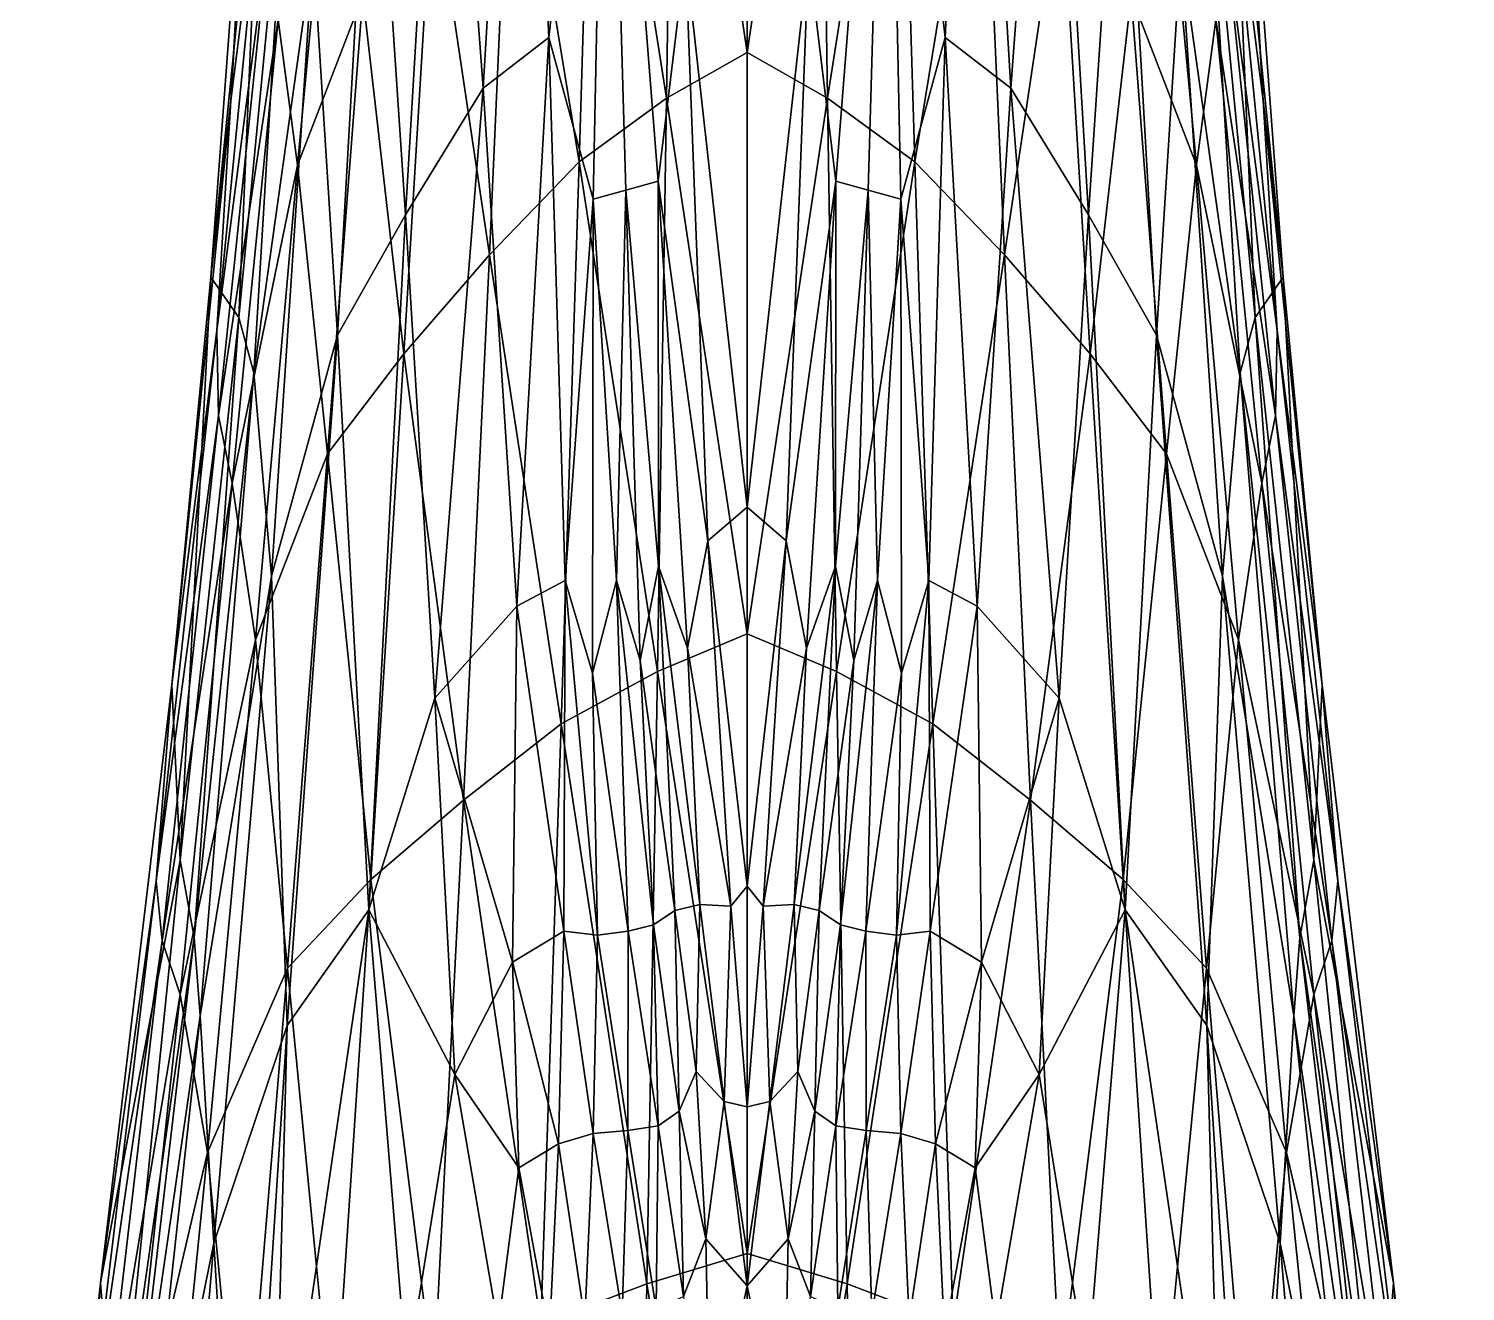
# Model space of a CAD drawing. Extents: x -4.1 to 4.1, y -5.2 to 11.9.
# Drawn here: x -0.969 to 0.969, y 6.168 to 7.873 of the extents above; entities that cross this region are included whole.
import ezdxf

# ---------------------------------------------------------------- set-up
doc = ezdxf.new("R2010")
doc.units = 0
doc.layers.add('HUMPBACK$LWO', color=1, linetype='CONTINUOUS')

msp = doc.modelspace()

# ---------------------------------------------------------------- linework, layer by layer
at = {"layer": 'HUMPBACK$LWO'}
for points in [[(-0.3559, 7.7924, 0.623), (-0.3043, 8.6627, 0.4892), (-0.4087, 8.5026, 0.4701)], [(-0.3559, 7.7924, 0.623), (-0.2673, 7.8605, 0.642), (-0.3043, 8.6627, 0.4892)], [(-0.2673, 7.8605, 0.642), (-0.1893, 8.5476, 0.5412), (-0.3043, 8.6627, 0.4892)], [(0.1893, 8.5476, 0.5412), (0.2673, 7.8605, 0.642), (0.3043, 8.6627, 0.4892)], [(0.2673, 7.8605, 0.642), (0.3559, 7.7924, 0.623), (0.3043, 8.6627, 0.4892)], [(0.3043, 8.6627, 0.4892), (0.3559, 7.7924, 0.623), (0.4087, 8.5026, 0.4701)], [(-0.6966, 7.7755, 0.0439), (-0.6448, 8.6201, 0.0241), (-0.6445, 8.1881, -0.0354)], [(-0.6664, 8.3043, 0.1091), (-0.6448, 8.6201, 0.0241), (-0.6966, 7.7755, 0.0439)], [(0.6448, 8.6201, 0.0241), (0.6966, 7.7755, 0.0439), (0.6445, 8.1881, -0.0354)], [(0.6448, 8.6201, 0.0241), (0.6664, 8.3043, 0.1091), (0.6966, 7.7755, 0.0439)], [(-0.0978, 8.4957, -0.2596), (0, 8.5661, -0.2634), (0, 7.8403, -0.3248)], [(0, 8.5661, -0.2634), (0.0978, 8.4957, -0.2596), (0, 7.8403, -0.3248)], [(-0.2673, 7.8605, 0.642), (-0.2076, 7.6426, 0.6952), (-0.1893, 8.5476, 0.5412)], [(-0.2076, 7.6426, 0.6952), (-0.1637, 7.6547, 0.6974), (-0.1893, 8.5476, 0.5412)], [(-0.1198, 7.6667, 0.6992), (-0.0828, 7.9713, 0.6569), (-0.1893, 8.5476, 0.5412)], [(-0.1637, 7.6547, 0.6974), (-0.1198, 7.6667, 0.6992), (-0.1893, 8.5476, 0.5412)], [(0.0828, 7.9713, 0.6569), (0.1198, 7.6667, 0.6992), (0.1893, 8.5476, 0.5412)], [(0.1198, 7.6667, 0.6992), (0.1637, 7.6547, 0.6974), (0.1893, 8.5476, 0.5412)], [(0.1637, 7.6547, 0.6974), (0.2076, 7.6426, 0.6952), (0.1893, 8.5476, 0.5412)], [(0.2076, 7.6426, 0.6952), (0.2673, 7.8605, 0.642), (0.1893, 8.5476, 0.5412)], [(-0.4611, 7.6213, 0.6043), (-0.4087, 8.5026, 0.4701), (-0.5053, 8.2898, 0.4461)], [(-0.3559, 7.7924, 0.623), (-0.4087, 8.5026, 0.4701), (-0.4611, 7.6213, 0.6043)], [(-0.2053, 8.3956, -0.2537), (-0.0978, 8.4957, -0.2596), (-0.1088, 7.7787, -0.32)], [(-0.1088, 7.7787, -0.32), (-0.0978, 8.4957, -0.2596), (0, 7.8403, -0.3248)], [(0.0978, 8.4957, -0.2596), (0.1088, 7.7787, -0.32), (0, 7.8403, -0.3248)], [(0.0978, 8.4957, -0.2596), (0.2053, 8.3956, -0.2537), (0.1088, 7.7787, -0.32)], [(0.4087, 8.5026, 0.4701), (0.3559, 7.7924, 0.623), (0.4611, 7.6213, 0.6043)], [(0.4087, 8.5026, 0.4701), (0.4611, 7.6213, 0.6043), (0.5053, 8.2898, 0.4461)], [(-0.2265, 7.693, -0.3124), (-0.3176, 8.2475, -0.2442), (-0.2053, 8.3956, -0.2537)], [(-0.1088, 7.7787, -0.32), (-0.2265, 7.693, -0.3124), (-0.2053, 8.3956, -0.2537)], [(0.2265, 7.693, -0.3124), (0.1088, 7.7787, -0.32), (0.2053, 8.3956, -0.2537)], [(0.3176, 8.2475, -0.2442), (0.2265, 7.693, -0.3124), (0.2053, 8.3956, -0.2537)], [(-0.6538, 8.2254, 0.1993), (-0.6664, 8.3043, 0.1091), (-0.7238, 7.537, 0.1484)], [(-0.7238, 7.537, 0.1484), (-0.6664, 8.3043, 0.1091), (-0.6966, 7.7755, 0.0439)], [(0.6664, 8.3043, 0.1091), (0.6538, 8.2254, 0.1993), (0.7238, 7.537, 0.1484)], [(0.6664, 8.3043, 0.1091), (0.7238, 7.537, 0.1484), (0.6966, 7.7755, 0.0439)], [(-0.5529, 7.4587, 0.569), (-0.5053, 8.2898, 0.4461), (-0.5857, 7.979, 0.4181)], [(-0.5529, 7.4587, 0.569), (-0.4611, 7.6213, 0.6043), (-0.5053, 8.2898, 0.4461)], [(0.4611, 7.6213, 0.6043), (0.5529, 7.4587, 0.569), (0.5053, 8.2898, 0.4461)], [(0.5053, 8.2898, 0.4461), (0.5529, 7.4587, 0.569), (0.5857, 7.979, 0.4181)], [(-0.3476, 7.5674, -0.2999), (-0.4239, 8.0807, -0.2304), (-0.3176, 8.2475, -0.2442)], [(-0.2265, 7.693, -0.3124), (-0.3476, 7.5674, -0.2999), (-0.3176, 8.2475, -0.2442)], [(0.3476, 7.5674, -0.2999), (0.2265, 7.693, -0.3124), (0.3176, 8.2475, -0.2442)], [(0.4239, 8.0807, -0.2304), (0.3476, 7.5674, -0.2999), (0.3176, 8.2475, -0.2442)], [(-0.7238, 7.537, 0.1484), (-0.6859, 7.4825, 0.2637), (-0.6538, 8.2254, 0.1993)], [(-0.6192, 8.1741, 0.2985), (-0.6538, 8.2254, 0.1993), (-0.6859, 7.4825, 0.2637)], [(-0.5548, 8.2391, -0.164), (-0.6065, 7.6883, -0.1881), (-0.6326, 7.8846, -0.1406)], [(-0.5548, 8.2391, -0.164), (-0.5186, 7.9176, -0.2117), (-0.6065, 7.6883, -0.1881)], [(0.5186, 7.9176, -0.2117), (0.5548, 8.2391, -0.164), (0.6065, 7.6883, -0.1881)], [(0.6065, 7.6883, -0.1881), (0.5548, 8.2391, -0.164), (0.6326, 7.8846, -0.1406)], [(0.6538, 8.2254, 0.1993), (0.6192, 8.1741, 0.2985), (0.6859, 7.4825, 0.2637)], [(0.6859, 7.4825, 0.2637), (0.7238, 7.537, 0.1484), (0.6538, 8.2254, 0.1993)], [(-0.7154, 7.4652, -0.0292), (-0.6966, 7.7755, 0.0439), (-0.6445, 8.1881, -0.0354)], [(-0.7154, 7.4652, -0.0292), (-0.6445, 8.1881, -0.0354), (-0.6442, 8.0148, -0.0925)], [(0.6445, 8.1881, -0.0354), (0.7154, 7.4652, -0.0292), (0.6442, 8.0148, -0.0925)], [(0.6966, 7.7755, 0.0439), (0.7154, 7.4652, -0.0292), (0.6445, 8.1881, -0.0354)], [(-0.6656, 7.4078, 0.3886), (-0.6192, 8.1741, 0.2985), (-0.6859, 7.4825, 0.2637)], [(-0.5857, 7.979, 0.4181), (-0.6192, 8.1741, 0.2985), (-0.6656, 7.4078, 0.3886)], [(0.6192, 8.1741, 0.2985), (0.5857, 7.979, 0.4181), (0.6656, 7.4078, 0.3886)], [(0.6192, 8.1741, 0.2985), (0.6656, 7.4078, 0.3886), (0.6859, 7.4825, 0.2637)], [(-0.5186, 7.9176, -0.2117), (-0.4239, 8.0807, -0.2304), (-0.4633, 7.4334, -0.2813)], [(-0.3476, 7.5674, -0.2999), (-0.4633, 7.4334, -0.2813), (-0.4239, 8.0807, -0.2304)], [(0.4633, 7.4334, -0.2813), (0.3476, 7.5674, -0.2999), (0.4239, 8.0807, -0.2304)], [(0.4239, 8.0807, -0.2304), (0.5186, 7.9176, -0.2117), (0.4633, 7.4334, -0.2813)], [(0, 7.2265, 0.7717), (0, 8.0636, 0.653), (-0.0828, 7.9713, 0.6569)], [(0, 8.0636, 0.653), (0, 7.2265, 0.7717), (0.0828, 7.9713, 0.6569)], [(-0.7154, 7.4652, -0.0292), (-0.6442, 8.0148, -0.0925), (-0.7132, 7.3504, -0.1012)], [(-0.7132, 7.3504, -0.1012), (-0.6442, 8.0148, -0.0925), (-0.6326, 7.8846, -0.1406)], [(0.6442, 8.0148, -0.0925), (0.7132, 7.3504, -0.1012), (0.6326, 7.8846, -0.1406)], [(0.6442, 8.0148, -0.0925), (0.7154, 7.4652, -0.0292), (0.7132, 7.3504, -0.1012)], [(-0.6656, 7.4078, 0.3886), (-0.6417, 7.1333, 0.5272), (-0.5857, 7.979, 0.4181)], [(-0.5857, 7.979, 0.4181), (-0.6417, 7.1333, 0.5272), (-0.5529, 7.4587, 0.569)], [(-0.1198, 7.6667, 0.6992), (-0.053, 7.181, 0.7723), (-0.0828, 7.9713, 0.6569)], [(-0.053, 7.181, 0.7723), (0, 7.2265, 0.7717), (-0.0828, 7.9713, 0.6569)], [(0, 7.2265, 0.7717), (0.053, 7.181, 0.7723), (0.0828, 7.9713, 0.6569)], [(0.053, 7.181, 0.7723), (0.1198, 7.6667, 0.6992), (0.0828, 7.9713, 0.6569)], [(0.6417, 7.1333, 0.5272), (0.5857, 7.979, 0.4181), (0.5529, 7.4587, 0.569)], [(0.6417, 7.1333, 0.5272), (0.6656, 7.4078, 0.3886), (0.5857, 7.979, 0.4181)], [(-0.6065, 7.6883, -0.1881), (-0.5186, 7.9176, -0.2117), (-0.5664, 7.2984, -0.2559)], [(-0.5664, 7.2984, -0.2559), (-0.5186, 7.9176, -0.2117), (-0.4633, 7.4334, -0.2813)], [(0.5186, 7.9176, -0.2117), (0.5664, 7.2984, -0.2559), (0.4633, 7.4334, -0.2813)], [(0.5186, 7.9176, -0.2117), (0.6065, 7.6883, -0.1881), (0.5664, 7.2984, -0.2559)], [(-0.6948, 7.259, -0.162), (-0.7132, 7.3504, -0.1012), (-0.6326, 7.8846, -0.1406)], [(-0.6948, 7.259, -0.162), (-0.6326, 7.8846, -0.1406), (-0.6065, 7.6883, -0.1881)], [(0.6326, 7.8846, -0.1406), (0.6948, 7.259, -0.162), (0.6065, 7.6883, -0.1881)], [(0.7132, 7.3504, -0.1012), (0.6948, 7.259, -0.162), (0.6326, 7.8846, -0.1406)], [(-0.3105, 7.093, 0.7552), (-0.2673, 7.8605, 0.642), (-0.3559, 7.7924, 0.623)], [(-0.3105, 7.093, 0.7552), (-0.2452, 7.1275, 0.7627), (-0.2673, 7.8605, 0.642)], [(-0.2673, 7.8605, 0.642), (-0.2452, 7.1275, 0.7627), (-0.2076, 7.6426, 0.6952)], [(0.2452, 7.1275, 0.7627), (0.2673, 7.8605, 0.642), (0.2076, 7.6426, 0.6952)], [(0.2452, 7.1275, 0.7627), (0.3105, 7.093, 0.7552), (0.2673, 7.8605, 0.642)], [(0.2673, 7.8605, 0.642), (0.3105, 7.093, 0.7552), (0.3559, 7.7924, 0.623)], [(-0.1088, 7.7787, -0.32), (0, 7.8403, -0.3248), (0, 7.0556, -0.4147)], [(0, 7.8403, -0.3248), (0.1088, 7.7787, -0.32), (0, 7.0556, -0.4147)], [(-0.7764, 6.9865, 0.0658), (-0.6966, 7.7755, 0.0439), (-0.7154, 7.4652, -0.0292)], [(-0.7238, 7.537, 0.1484), (-0.6966, 7.7755, 0.0439), (-0.7764, 6.9865, 0.0658)], [(-0.4214, 6.9686, 0.7437), (-0.3559, 7.7924, 0.623), (-0.4611, 7.6213, 0.6043)], [(-0.3105, 7.093, 0.7552), (-0.3559, 7.7924, 0.623), (-0.4214, 6.9686, 0.7437)], [(-0.1088, 7.7787, -0.32), (-0.1208, 7.0048, -0.4083), (-0.2265, 7.693, -0.3124)], [(0, 7.0556, -0.4147), (-0.1208, 7.0048, -0.4083), (-0.1088, 7.7787, -0.32)], [(0.1208, 7.0048, -0.4083), (0, 7.0556, -0.4147), (0.1088, 7.7787, -0.32)], [(0.1208, 7.0048, -0.4083), (0.1088, 7.7787, -0.32), (0.2265, 7.693, -0.3124)], [(0.3559, 7.7924, 0.623), (0.3105, 7.093, 0.7552), (0.4214, 6.9686, 0.7437)], [(0.3559, 7.7924, 0.623), (0.4214, 6.9686, 0.7437), (0.4611, 7.6213, 0.6043)], [(0.6966, 7.7755, 0.0439), (0.7764, 6.9865, 0.0658), (0.7154, 7.4652, -0.0292)], [(0.6966, 7.7755, 0.0439), (0.7238, 7.537, 0.1484), (0.7764, 6.9865, 0.0658)], [(-0.6065, 7.6883, -0.1881), (-0.6632, 7.0472, -0.2274), (-0.6948, 7.259, -0.162)], [(-0.5664, 7.2984, -0.2559), (-0.6632, 7.0472, -0.2274), (-0.6065, 7.6883, -0.1881)], [(-0.2509, 6.9337, -0.3984), (-0.3476, 7.5674, -0.2999), (-0.2265, 7.693, -0.3124)], [(-0.1208, 7.0048, -0.4083), (-0.2509, 6.9337, -0.3984), (-0.2265, 7.693, -0.3124)], [(0.2509, 6.9337, -0.3984), (0.1208, 7.0048, -0.4083), (0.2265, 7.693, -0.3124)], [(0.3476, 7.5674, -0.2999), (0.2509, 6.9337, -0.3984), (0.2265, 7.693, -0.3124)], [(0.6632, 7.0472, -0.2274), (0.5664, 7.2984, -0.2559), (0.6065, 7.6883, -0.1881)], [(0.6632, 7.0472, -0.2274), (0.6065, 7.6883, -0.1881), (0.6948, 7.259, -0.162)], [(-0.1637, 7.6547, 0.6974), (-0.1194, 7.1467, 0.7723), (-0.1198, 7.6667, 0.6992)], [(-0.0803, 7.0363, 0.7905), (-0.053, 7.181, 0.7723), (-0.1198, 7.6667, 0.6992)], [(-0.1194, 7.1467, 0.7723), (-0.0803, 7.0363, 0.7905), (-0.1198, 7.6667, 0.6992)], [(0.053, 7.181, 0.7723), (0.0803, 7.0363, 0.7905), (0.1198, 7.6667, 0.6992)], [(0.0803, 7.0363, 0.7905), (0.1194, 7.1467, 0.7723), (0.1198, 7.6667, 0.6992)], [(0.1194, 7.1467, 0.7723), (0.1637, 7.6547, 0.6974), (0.1198, 7.6667, 0.6992)], [(-0.2452, 7.1275, 0.7627), (-0.2084, 7.0023, 0.7862), (-0.2076, 7.6426, 0.6952)], [(-0.2084, 7.0023, 0.7862), (-0.1761, 7.1274, 0.7726), (-0.2076, 7.6426, 0.6952)], [(-0.2076, 7.6426, 0.6952), (-0.1761, 7.1274, 0.7726), (-0.1637, 7.6547, 0.6974)], [(-0.1761, 7.1274, 0.7726), (-0.1443, 7.0195, 0.7897), (-0.1637, 7.6547, 0.6974)], [(-0.1443, 7.0195, 0.7897), (-0.1194, 7.1467, 0.7723), (-0.1637, 7.6547, 0.6974)], [(0.1194, 7.1467, 0.7723), (0.1443, 7.0195, 0.7897), (0.1637, 7.6547, 0.6974)], [(0.1443, 7.0195, 0.7897), (0.1761, 7.1274, 0.7726), (0.1637, 7.6547, 0.6974)], [(0.1761, 7.1274, 0.7726), (0.2076, 7.6426, 0.6952), (0.1637, 7.6547, 0.6974)], [(0.1761, 7.1274, 0.7726), (0.2084, 7.0023, 0.7862), (0.2076, 7.6426, 0.6952)], [(0.2084, 7.0023, 0.7862), (0.2452, 7.1275, 0.7627), (0.2076, 7.6426, 0.6952)], [(-0.5105, 6.6829, 0.7237), (-0.4611, 7.6213, 0.6043), (-0.5529, 7.4587, 0.569)], [(-0.4214, 6.9686, 0.7437), (-0.4611, 7.6213, 0.6043), (-0.5105, 6.6829, 0.7237)], [(0.4611, 7.6213, 0.6043), (0.4214, 6.9686, 0.7437), (0.5105, 6.6829, 0.7237)], [(0.4611, 7.6213, 0.6043), (0.5105, 6.6829, 0.7237), (0.5529, 7.4587, 0.569)], [(-0.3476, 7.5674, -0.2999), (-0.3828, 6.831, -0.382), (-0.4633, 7.4334, -0.2813)], [(-0.2509, 6.9337, -0.3984), (-0.3828, 6.831, -0.382), (-0.3476, 7.5674, -0.2999)], [(0.3828, 6.831, -0.382), (0.2509, 6.9337, -0.3984), (0.3476, 7.5674, -0.2999)], [(0.3828, 6.831, -0.382), (0.3476, 7.5674, -0.2999), (0.4633, 7.4334, -0.2813)], [(-0.7764, 6.9865, 0.0658), (-0.7651, 6.7498, 0.1889), (-0.7238, 7.537, 0.1484)], [(-0.7238, 7.537, 0.1484), (-0.7651, 6.7498, 0.1889), (-0.6859, 7.4825, 0.2637)], [(0.7651, 6.7498, 0.1889), (0.7238, 7.537, 0.1484), (0.6859, 7.4825, 0.2637)], [(0.7651, 6.7498, 0.1889), (0.7764, 6.9865, 0.0658), (0.7238, 7.537, 0.1484)], [(-0.7764, 6.9865, 0.0658), (-0.7154, 7.4652, -0.0292), (-0.7973, 6.7221, -0.0289)], [(-0.7973, 6.7221, -0.0289), (-0.7154, 7.4652, -0.0292), (-0.7132, 7.3504, -0.1012)], [(-0.7651, 6.7498, 0.1889), (-0.7461, 6.6455, 0.3269), (-0.6859, 7.4825, 0.2637)], [(-0.6656, 7.4078, 0.3886), (-0.6859, 7.4825, 0.2637), (-0.7461, 6.6455, 0.3269)], [(0.6859, 7.4825, 0.2637), (0.6656, 7.4078, 0.3886), (0.7461, 6.6455, 0.3269)], [(0.7461, 6.6455, 0.3269), (0.7651, 6.7498, 0.1889), (0.6859, 7.4825, 0.2637)], [(0.7154, 7.4652, -0.0292), (0.7973, 6.7221, -0.0289), (0.7132, 7.3504, -0.1012)], [(0.7154, 7.4652, -0.0292), (0.7764, 6.9865, 0.0658), (0.7973, 6.7221, -0.0289)], [(-0.5529, 7.4587, 0.569), (-0.6417, 7.1333, 0.5272), (-0.6208, 6.5267, 0.6696)], [(-0.5529, 7.4587, 0.569), (-0.6208, 6.5267, 0.6696), (-0.5105, 6.6829, 0.7237)], [(0.6208, 6.5267, 0.6696), (0.5529, 7.4587, 0.569), (0.5105, 6.6829, 0.7237)], [(0.6417, 7.1333, 0.5272), (0.5529, 7.4587, 0.569), (0.6208, 6.5267, 0.6696)], [(-0.5664, 7.2984, -0.2559), (-0.4633, 7.4334, -0.2813), (-0.5077, 6.7236, -0.3576)], [(-0.3828, 6.831, -0.382), (-0.5077, 6.7236, -0.3576), (-0.4633, 7.4334, -0.2813)], [(0.5077, 6.7236, -0.3576), (0.3828, 6.831, -0.382), (0.4633, 7.4334, -0.2813)], [(0.4633, 7.4334, -0.2813), (0.5664, 7.2984, -0.2559), (0.5077, 6.7236, -0.3576)], [(-0.7461, 6.6455, 0.3269), (-0.7382, 6.5396, 0.4691), (-0.6656, 7.4078, 0.3886)], [(-0.6656, 7.4078, 0.3886), (-0.7382, 6.5396, 0.4691), (-0.6417, 7.1333, 0.5272)], [(0.7382, 6.5396, 0.4691), (0.6656, 7.4078, 0.3886), (0.6417, 7.1333, 0.5272)], [(0.7382, 6.5396, 0.4691), (0.7461, 6.6455, 0.3269), (0.6656, 7.4078, 0.3886)], [(-0.7973, 6.7221, -0.0289), (-0.7132, 7.3504, -0.1012), (-0.7893, 6.641, -0.1201)], [(-0.7893, 6.641, -0.1201), (-0.7132, 7.3504, -0.1012), (-0.6948, 7.259, -0.162)], [(0.7132, 7.3504, -0.1012), (0.7893, 6.641, -0.1201), (0.6948, 7.259, -0.162)], [(0.7132, 7.3504, -0.1012), (0.7973, 6.7221, -0.0289), (0.7893, 6.641, -0.1201)], [(-0.5664, 7.2984, -0.2559), (-0.6203, 6.6038, -0.325), (-0.6632, 7.0472, -0.2274)], [(-0.5077, 6.7236, -0.3576), (-0.6203, 6.6038, -0.325), (-0.5664, 7.2984, -0.2559)], [(0.6203, 6.6038, -0.325), (0.5077, 6.7236, -0.3576), (0.5664, 7.2984, -0.2559)], [(0.6203, 6.6038, -0.325), (0.5664, 7.2984, -0.2559), (0.6632, 7.0472, -0.2274)], [(-0.6948, 7.259, -0.162), (-0.765, 6.5684, -0.1997), (-0.7893, 6.641, -0.1201)], [(-0.6948, 7.259, -0.162), (-0.6632, 7.0472, -0.2274), (-0.765, 6.5684, -0.1997)], [(0.6632, 7.0472, -0.2274), (0.6948, 7.259, -0.162), (0.765, 6.5684, -0.1997)], [(0.765, 6.5684, -0.1997), (0.6948, 7.259, -0.162), (0.7893, 6.641, -0.1201)], [(0, 6.7148, 0.8265), (0, 7.2265, 0.7717), (-0.053, 7.181, 0.7723)], [(0, 7.2265, 0.7717), (0, 6.7148, 0.8265), (0.053, 7.181, 0.7723)], [(-0.0216, 6.6876, 0.8275), (-0.053, 7.181, 0.7723), (-0.0803, 7.0363, 0.7905)], [(-0.0216, 6.6876, 0.8275), (0, 6.7148, 0.8265), (-0.053, 7.181, 0.7723)], [(0, 6.7148, 0.8265), (0.0216, 6.6876, 0.8275), (0.053, 7.181, 0.7723)], [(0.053, 7.181, 0.7723), (0.0216, 6.6876, 0.8275), (0.0803, 7.0363, 0.7905)], [(-0.1443, 7.0195, 0.7897), (-0.0973, 6.6819, 0.8264), (-0.1194, 7.1467, 0.7723)], [(-0.1194, 7.1467, 0.7723), (-0.0973, 6.6819, 0.8264), (-0.0635, 6.69, 0.8249)], [(-0.1194, 7.1467, 0.7723), (-0.0635, 6.69, 0.8249), (-0.0803, 7.0363, 0.7905)], [(0.0973, 6.6819, 0.8264), (0.1194, 7.1467, 0.7723), (0.0635, 6.69, 0.8249)], [(0.0635, 6.69, 0.8249), (0.1194, 7.1467, 0.7723), (0.0803, 7.0363, 0.7905)], [(0.0973, 6.6819, 0.8264), (0.1443, 7.0195, 0.7897), (0.1194, 7.1467, 0.7723)], [(-0.7382, 6.5396, 0.4691), (-0.7194, 6.2325, 0.607), (-0.6417, 7.1333, 0.5272)], [(-0.6417, 7.1333, 0.5272), (-0.7194, 6.2325, 0.607), (-0.6208, 6.5267, 0.6696)], [(-0.3105, 7.093, 0.7552), (-0.2474, 6.6541, 0.8139), (-0.2452, 7.1275, 0.7627)], [(-0.2452, 7.1275, 0.7627), (-0.2474, 6.6541, 0.8139), (-0.2017, 6.6485, 0.8202)], [(-0.2452, 7.1275, 0.7627), (-0.2017, 6.6485, 0.8202), (-0.2084, 7.0023, 0.7862)], [(-0.1603, 6.6539, 0.8274), (-0.1761, 7.1274, 0.7726), (-0.2084, 7.0023, 0.7862)], [(-0.1603, 6.6539, 0.8274), (-0.1263, 6.6627, 0.8296), (-0.1761, 7.1274, 0.7726)], [(-0.1263, 6.6627, 0.8296), (-0.1443, 7.0195, 0.7897), (-0.1761, 7.1274, 0.7726)], [(0.1263, 6.6627, 0.8296), (0.1603, 6.6539, 0.8274), (0.1761, 7.1274, 0.7726)], [(0.1443, 7.0195, 0.7897), (0.1263, 6.6627, 0.8296), (0.1761, 7.1274, 0.7726)], [(0.1761, 7.1274, 0.7726), (0.1603, 6.6539, 0.8274), (0.2084, 7.0023, 0.7862)], [(0.2474, 6.6541, 0.8139), (0.2452, 7.1275, 0.7627), (0.2017, 6.6485, 0.8202)], [(0.2017, 6.6485, 0.8202), (0.2452, 7.1275, 0.7627), (0.2084, 7.0023, 0.7862)], [(0.2474, 6.6541, 0.8139), (0.3105, 7.093, 0.7552), (0.2452, 7.1275, 0.7627)], [(0.7194, 6.2325, 0.607), (0.6417, 7.1333, 0.5272), (0.6208, 6.5267, 0.6696)], [(0.7194, 6.2325, 0.607), (0.7382, 6.5396, 0.4691), (0.6417, 7.1333, 0.5272)], [(-0.3167, 6.612, 0.8095), (-0.3105, 7.093, 0.7552), (-0.4214, 6.9686, 0.7437)], [(-0.3105, 7.093, 0.7552), (-0.3167, 6.612, 0.8095), (-0.2474, 6.6541, 0.8139)], [(0.3167, 6.612, 0.8095), (0.3105, 7.093, 0.7552), (0.2474, 6.6541, 0.8139)], [(0.3105, 7.093, 0.7552), (0.3167, 6.612, 0.8095), (0.4214, 6.9686, 0.7437)], [(-0.6632, 7.0472, -0.2274), (-0.7282, 6.3552, -0.2886), (-0.765, 6.5684, -0.1997)], [(-0.6203, 6.6038, -0.325), (-0.7282, 6.3552, -0.2886), (-0.6632, 7.0472, -0.2274)], [(-0.1208, 7.0048, -0.4083), (0, 7.0556, -0.4147), (0, 6.2186, -0.5391)], [(0, 7.0556, -0.4147), (0.1208, 7.0048, -0.4083), (0, 6.2186, -0.5391)], [(0.7282, 6.3552, -0.2886), (0.6203, 6.6038, -0.325), (0.6632, 7.0472, -0.2274)], [(0.7282, 6.3552, -0.2886), (0.6632, 7.0472, -0.2274), (0.765, 6.5684, -0.1997)], [(-0.1443, 7.0195, 0.7897), (-0.1263, 6.6627, 0.8296), (-0.0973, 6.6819, 0.8264)], [(-0.0803, 7.0363, 0.7905), (-0.0635, 6.69, 0.8249), (-0.0216, 6.6876, 0.8275)], [(0.0635, 6.69, 0.8249), (0.0803, 7.0363, 0.7905), (0.0216, 6.6876, 0.8275)], [(0.1263, 6.6627, 0.8296), (0.1443, 7.0195, 0.7897), (0.0973, 6.6819, 0.8264)], [(-0.2509, 6.9337, -0.3984), (-0.1208, 7.0048, -0.4083), (-0.1351, 6.1779, -0.5309)], [(-0.2084, 7.0023, 0.7862), (-0.2017, 6.6485, 0.8202), (-0.1603, 6.6539, 0.8274)], [(-0.1351, 6.1779, -0.5309), (-0.1208, 7.0048, -0.4083), (0, 6.2186, -0.5391)], [(0.1208, 7.0048, -0.4083), (0.1351, 6.1779, -0.5309), (0, 6.2186, -0.5391)], [(0.1208, 7.0048, -0.4083), (0.2509, 6.9337, -0.3984), (0.1351, 6.1779, -0.5309)], [(0.2017, 6.6485, 0.8202), (0.2084, 7.0023, 0.7862), (0.1603, 6.6539, 0.8274)], [(-0.7651, 6.7498, 0.1889), (-0.7764, 6.9865, 0.0658), (-0.8727, 6.179, 0.0786)], [(-0.8727, 6.179, 0.0786), (-0.7764, 6.9865, 0.0658), (-0.7973, 6.7221, -0.0289)], [(0.7764, 6.9865, 0.0658), (0.7651, 6.7498, 0.1889), (0.8727, 6.179, 0.0786)], [(0.7764, 6.9865, 0.0658), (0.8727, 6.179, 0.0786), (0.7973, 6.7221, -0.0289)], [(-0.3945, 6.4604, 0.807), (-0.4214, 6.9686, 0.7437), (-0.5105, 6.6829, 0.7237)], [(-0.3945, 6.4604, 0.807), (-0.3167, 6.612, 0.8095), (-0.4214, 6.9686, 0.7437)], [(0.3167, 6.612, 0.8095), (0.3945, 6.4604, 0.807), (0.4214, 6.9686, 0.7437)], [(0.4214, 6.9686, 0.7437), (0.3945, 6.4604, 0.807), (0.5105, 6.6829, 0.7237)], [(-0.2509, 6.9337, -0.3984), (-0.2784, 6.1235, -0.5178), (-0.3828, 6.831, -0.382)], [(-0.2509, 6.9337, -0.3984), (-0.1351, 6.1779, -0.5309), (-0.2784, 6.1235, -0.5178)], [(0.1351, 6.1779, -0.5309), (0.2509, 6.9337, -0.3984), (0.2784, 6.1235, -0.5178)], [(0.2784, 6.1235, -0.5178), (0.2509, 6.9337, -0.3984), (0.3828, 6.831, -0.382)], [(-0.3828, 6.831, -0.382), (-0.4226, 6.0468, -0.4962), (-0.5077, 6.7236, -0.3576)], [(-0.3828, 6.831, -0.382), (-0.2784, 6.1235, -0.5178), (-0.4226, 6.0468, -0.4962)], [(0.2784, 6.1235, -0.5178), (0.3828, 6.831, -0.382), (0.4226, 6.0468, -0.4962)], [(0.4226, 6.0468, -0.4962), (0.3828, 6.831, -0.382), (0.5077, 6.7236, -0.3576)], [(-0.8516, 5.9047, 0.2189), (-0.7651, 6.7498, 0.1889), (-0.8727, 6.179, 0.0786)], [(-0.7461, 6.6455, 0.3269), (-0.7651, 6.7498, 0.1889), (-0.8516, 5.9047, 0.2189)], [(0.7651, 6.7498, 0.1889), (0.7461, 6.6455, 0.3269), (0.8516, 5.9047, 0.2189)], [(0.7651, 6.7498, 0.1889), (0.8516, 5.9047, 0.2189), (0.8727, 6.179, 0.0786)], [(-0.8911, 5.9427, -0.0421), (-0.8727, 6.179, 0.0786), (-0.7973, 6.7221, -0.0289)], [(-0.8911, 5.9427, -0.0421), (-0.7973, 6.7221, -0.0289), (-0.7893, 6.641, -0.1201)], [(-0.6203, 6.6038, -0.325), (-0.5077, 6.7236, -0.3576), (-0.5583, 5.9649, -0.4643)], [(-0.4226, 6.0468, -0.4962), (-0.5583, 5.9649, -0.4643), (-0.5077, 6.7236, -0.3576)], [(0, 6.4168, 0.8582), (0, 6.7148, 0.8265), (-0.0216, 6.6876, 0.8275)], [(0, 6.7148, 0.8265), (0, 6.4168, 0.8582), (0.0216, 6.6876, 0.8275)], [(0.5583, 5.9649, -0.4643), (0.4226, 6.0468, -0.4962), (0.5077, 6.7236, -0.3576)], [(0.5077, 6.7236, -0.3576), (0.6203, 6.6038, -0.325), (0.5583, 5.9649, -0.4643)], [(0.7973, 6.7221, -0.0289), (0.8911, 5.9427, -0.0421), (0.7893, 6.641, -0.1201)], [(0.8727, 6.179, 0.0786), (0.8911, 5.9427, -0.0421), (0.7973, 6.7221, -0.0289)], [(-0.0973, 6.6819, 0.8264), (-0.0687, 6.4646, 0.848), (-0.0635, 6.69, 0.8249)], [(-0.0635, 6.69, 0.8249), (-0.0687, 6.4646, 0.848), (-0.0309, 6.4239, 0.8571)], [(-0.0216, 6.6876, 0.8275), (-0.0635, 6.69, 0.8249), (-0.0309, 6.4239, 0.8571)], [(0.0635, 6.69, 0.8249), (0.0216, 6.6876, 0.8275), (0.0309, 6.4239, 0.8571)], [(0.0687, 6.4646, 0.848), (0.0635, 6.69, 0.8249), (0.0309, 6.4239, 0.8571)], [(0.0687, 6.4646, 0.848), (0.0973, 6.6819, 0.8264), (0.0635, 6.69, 0.8249)], [(-0.4593, 6.0558, 0.8168), (-0.5105, 6.6829, 0.7237), (-0.6398, 5.8001, 0.7834)], [(-0.6208, 6.5267, 0.6696), (-0.6398, 5.8001, 0.7834), (-0.5105, 6.6829, 0.7237)], [(-0.4593, 6.0558, 0.8168), (-0.3945, 6.4604, 0.807), (-0.5105, 6.6829, 0.7237)], [(-0.0973, 6.6819, 0.8264), (-0.1263, 6.6627, 0.8296), (-0.0915, 6.4111, 0.861)], [(-0.0973, 6.6819, 0.8264), (-0.0915, 6.4111, 0.861), (-0.0687, 6.4646, 0.848)], [(-0.0216, 6.6876, 0.8275), (-0.0309, 6.4239, 0.8571), (0, 6.4168, 0.8582)], [(0.0309, 6.4239, 0.8571), (0.0216, 6.6876, 0.8275), (0, 6.4168, 0.8582)], [(0.0915, 6.4111, 0.861), (0.0973, 6.6819, 0.8264), (0.0687, 6.4646, 0.848)], [(0.1263, 6.6627, 0.8296), (0.0973, 6.6819, 0.8264), (0.0915, 6.4111, 0.861)], [(0.3945, 6.4604, 0.807), (0.4593, 6.0558, 0.8168), (0.5105, 6.6829, 0.7237)], [(0.5105, 6.6829, 0.7237), (0.4593, 6.0558, 0.8168), (0.6398, 5.8001, 0.7834)], [(0.6398, 5.8001, 0.7834), (0.6208, 6.5267, 0.6696), (0.5105, 6.6829, 0.7237)], [(-0.2474, 6.6541, 0.8139), (-0.3167, 6.612, 0.8095), (-0.2545, 6.3669, 0.8407)], [(-0.2474, 6.6541, 0.8139), (-0.2545, 6.3669, 0.8407), (-0.2075, 6.3806, 0.8415)], [(-0.2474, 6.6541, 0.8139), (-0.2075, 6.3806, 0.8415), (-0.2017, 6.6485, 0.8202)], [(-0.1603, 6.6539, 0.8274), (-0.2017, 6.6485, 0.8202), (-0.1608, 6.385, 0.8498)], [(-0.1603, 6.6539, 0.8274), (-0.1608, 6.385, 0.8498), (-0.1199, 6.3912, 0.8606)], [(-0.1199, 6.3912, 0.8606), (-0.1263, 6.6627, 0.8296), (-0.1603, 6.6539, 0.8274)], [(-0.1263, 6.6627, 0.8296), (-0.1199, 6.3912, 0.8606), (-0.0915, 6.4111, 0.861)], [(0.1199, 6.3912, 0.8606), (0.1263, 6.6627, 0.8296), (0.0915, 6.4111, 0.861)], [(0.1263, 6.6627, 0.8296), (0.1199, 6.3912, 0.8606), (0.1603, 6.6539, 0.8274)], [(0.1608, 6.385, 0.8498), (0.1603, 6.6539, 0.8274), (0.1199, 6.3912, 0.8606)], [(0.2017, 6.6485, 0.8202), (0.1603, 6.6539, 0.8274), (0.1608, 6.385, 0.8498)], [(0.2075, 6.3806, 0.8415), (0.2474, 6.6541, 0.8139), (0.2017, 6.6485, 0.8202)], [(0.2545, 6.3669, 0.8407), (0.2474, 6.6541, 0.8139), (0.2075, 6.3806, 0.8415)], [(0.3167, 6.612, 0.8095), (0.2474, 6.6541, 0.8139), (0.2545, 6.3669, 0.8407)], [(-0.7893, 6.641, -0.1201), (-0.8725, 5.9248, -0.1542), (-0.8911, 5.9427, -0.0421)], [(-0.765, 6.5684, -0.1997), (-0.8725, 5.9248, -0.1542), (-0.7893, 6.641, -0.1201)], [(-0.8516, 5.9047, 0.2189), (-0.8449, 5.8003, 0.3719), (-0.7461, 6.6455, 0.3269)], [(-0.7382, 6.5396, 0.4691), (-0.7461, 6.6455, 0.3269), (-0.8449, 5.8003, 0.3719)], [(-0.2017, 6.6485, 0.8202), (-0.2075, 6.3806, 0.8415), (-0.1608, 6.385, 0.8498)], [(0.2075, 6.3806, 0.8415), (0.2017, 6.6485, 0.8202), (0.1608, 6.385, 0.8498)], [(0.7461, 6.6455, 0.3269), (0.7382, 6.5396, 0.4691), (0.8449, 5.8003, 0.3719)], [(0.8449, 5.8003, 0.3719), (0.8516, 5.9047, 0.2189), (0.7461, 6.6455, 0.3269)], [(0.8725, 5.9248, -0.1542), (0.765, 6.5684, -0.1997), (0.7893, 6.641, -0.1201)], [(0.8725, 5.9248, -0.1542), (0.7893, 6.641, -0.1201), (0.8911, 5.9427, -0.0421)], [(-0.3081, 6.3344, 0.8371), (-0.3167, 6.612, 0.8095), (-0.3945, 6.4604, 0.807)], [(-0.3167, 6.612, 0.8095), (-0.3081, 6.3344, 0.8371), (-0.2545, 6.3669, 0.8407)], [(0.3081, 6.3344, 0.8371), (0.3167, 6.612, 0.8095), (0.2545, 6.3669, 0.8407)], [(0.3167, 6.612, 0.8095), (0.3081, 6.3344, 0.8371), (0.3945, 6.4604, 0.807)], [(-0.7282, 6.3552, -0.2886), (-0.6203, 6.6038, -0.325), (-0.6812, 5.8702, -0.4202)], [(-0.6812, 5.8702, -0.4202), (-0.6203, 6.6038, -0.325), (-0.5583, 5.9649, -0.4643)], [(0.6203, 6.6038, -0.325), (0.6812, 5.8702, -0.4202), (0.5583, 5.9649, -0.4643)], [(0.6203, 6.6038, -0.325), (0.7282, 6.3552, -0.2886), (0.6812, 5.8702, -0.4202)], [(-0.765, 6.5684, -0.1997), (-0.8412, 5.8705, -0.2567), (-0.8725, 5.9248, -0.1542)], [(-0.7282, 6.3552, -0.2886), (-0.8412, 5.8705, -0.2567), (-0.765, 6.5684, -0.1997)], [(0.8412, 5.8705, -0.2567), (0.7282, 6.3552, -0.2886), (0.765, 6.5684, -0.1997)], [(0.8412, 5.8705, -0.2567), (0.765, 6.5684, -0.1997), (0.8725, 5.9248, -0.1542)], [(-0.8319, 5.6787, 0.5208), (-0.7382, 6.5396, 0.4691), (-0.8449, 5.8003, 0.3719)], [(-0.7194, 6.2325, 0.607), (-0.7382, 6.5396, 0.4691), (-0.8319, 5.6787, 0.5208)], [(0.7382, 6.5396, 0.4691), (0.7194, 6.2325, 0.607), (0.8319, 5.6787, 0.5208)], [(0.7382, 6.5396, 0.4691), (0.8319, 5.6787, 0.5208), (0.8449, 5.8003, 0.3719)], [(-0.7194, 6.2325, 0.607), (-0.6805, 5.5988, 0.7278), (-0.6208, 6.5267, 0.6696)], [(-0.6208, 6.5267, 0.6696), (-0.6805, 5.5988, 0.7278), (-0.6398, 5.8001, 0.7834)], [(0.6805, 5.5988, 0.7278), (0.7194, 6.2325, 0.607), (0.6208, 6.5267, 0.6696)], [(0.6805, 5.5988, 0.7278), (0.6208, 6.5267, 0.6696), (0.6398, 5.8001, 0.7834)], [(-0.4593, 6.0558, 0.8168), (-0.3357, 6.1199, 0.8512), (-0.3945, 6.4604, 0.807)], [(-0.3357, 6.1199, 0.8512), (-0.3081, 6.3344, 0.8371), (-0.3945, 6.4604, 0.807)], [(-0.0554, 6.2385, 0.8949), (-0.0687, 6.4646, 0.848), (-0.0915, 6.4111, 0.861)], [(-0.0309, 6.4239, 0.8571), (-0.0687, 6.4646, 0.848), (-0.0554, 6.2385, 0.8949)], [(0.0687, 6.4646, 0.848), (0.0309, 6.4239, 0.8571), (0.0554, 6.2385, 0.8949)], [(0.0687, 6.4646, 0.848), (0.0554, 6.2385, 0.8949), (0.0915, 6.4111, 0.861)], [(0.3081, 6.3344, 0.8371), (0.3357, 6.1199, 0.8512), (0.3945, 6.4604, 0.807)], [(0.3357, 6.1199, 0.8512), (0.4593, 6.0558, 0.8168), (0.3945, 6.4604, 0.807)], [(0, 6.1749, 0.9127), (-0.0309, 6.4239, 0.8571), (-0.0554, 6.2385, 0.8949)], [(0, 6.4168, 0.8582), (-0.0309, 6.4239, 0.8571), (0, 6.1749, 0.9127)], [(0.0309, 6.4239, 0.8571), (0, 6.4168, 0.8582), (0, 6.1749, 0.9127)], [(0.0309, 6.4239, 0.8571), (0, 6.1749, 0.9127), (0.0554, 6.2385, 0.8949)], [(-0.0858, 6.1605, 0.9114), (-0.0915, 6.4111, 0.861), (-0.1199, 6.3912, 0.8606)], [(-0.0858, 6.1605, 0.9114), (-0.0554, 6.2385, 0.8949), (-0.0915, 6.4111, 0.861)], [(0.0554, 6.2385, 0.8949), (0.0858, 6.1605, 0.9114), (0.0915, 6.4111, 0.861)], [(0.0915, 6.4111, 0.861), (0.0858, 6.1605, 0.9114), (0.1199, 6.3912, 0.8606)], [(-0.2189, 6.1288, 0.8782), (-0.2075, 6.3806, 0.8415), (-0.2545, 6.3669, 0.8407)], [(-0.1687, 6.1368, 0.8851), (-0.2075, 6.3806, 0.8415), (-0.2189, 6.1288, 0.8782)], [(-0.1687, 6.1368, 0.8851), (-0.1608, 6.385, 0.8498), (-0.2075, 6.3806, 0.8415)], [(-0.1687, 6.1368, 0.8851), (-0.1225, 6.1442, 0.9003), (-0.1608, 6.385, 0.8498)], [(-0.1225, 6.1442, 0.9003), (-0.1199, 6.3912, 0.8606), (-0.1608, 6.385, 0.8498)], [(-0.1199, 6.3912, 0.8606), (-0.1225, 6.1442, 0.9003), (-0.0858, 6.1605, 0.9114)], [(0.1225, 6.1442, 0.9003), (0.1199, 6.3912, 0.8606), (0.0858, 6.1605, 0.9114)], [(0.1199, 6.3912, 0.8606), (0.1225, 6.1442, 0.9003), (0.1608, 6.385, 0.8498)], [(0.1225, 6.1442, 0.9003), (0.1687, 6.1368, 0.8851), (0.1608, 6.385, 0.8498)], [(0.1608, 6.385, 0.8498), (0.1687, 6.1368, 0.8851), (0.2075, 6.3806, 0.8415)], [(0.2075, 6.3806, 0.8415), (0.1687, 6.1368, 0.8851), (0.2189, 6.1288, 0.8782)], [(0.2075, 6.3806, 0.8415), (0.2189, 6.1288, 0.8782), (0.2545, 6.3669, 0.8407)], [(-0.2665, 6.1096, 0.871), (-0.2545, 6.3669, 0.8407), (-0.3081, 6.3344, 0.8371)], [(-0.2665, 6.1096, 0.871), (-0.2189, 6.1288, 0.8782), (-0.2545, 6.3669, 0.8407)], [(0.2189, 6.1288, 0.8782), (0.2665, 6.1096, 0.871), (0.2545, 6.3669, 0.8407)], [(0.2545, 6.3669, 0.8407), (0.2665, 6.1096, 0.871), (0.3081, 6.3344, 0.8371)], [(-0.7282, 6.3552, -0.2886), (-0.8018, 5.624, -0.3733), (-0.8412, 5.8705, -0.2567)], [(-0.7282, 6.3552, -0.2886), (-0.6812, 5.8702, -0.4202), (-0.8018, 5.624, -0.3733)], [(0.6812, 5.8702, -0.4202), (0.7282, 6.3552, -0.2886), (0.8018, 5.624, -0.3733)], [(0.8018, 5.624, -0.3733), (0.7282, 6.3552, -0.2886), (0.8412, 5.8705, -0.2567)], [(-0.3081, 6.3344, 0.8371), (-0.3357, 6.1199, 0.8512), (-0.2665, 6.1096, 0.871)], [(0.3357, 6.1199, 0.8512), (0.3081, 6.3344, 0.8371), (0.2665, 6.1096, 0.871)], [(-0.8319, 5.6787, 0.5208), (-0.7923, 5.375, 0.646), (-0.7194, 6.2325, 0.607)], [(-0.7194, 6.2325, 0.607), (-0.7923, 5.375, 0.646), (-0.6805, 5.5988, 0.7278)], [(-0.0498, 5.9428, 0.9735), (-0.0554, 6.2385, 0.8949), (-0.0858, 6.1605, 0.9114)], [(0, 6.1749, 0.9127), (-0.0554, 6.2385, 0.8949), (-0.0498, 5.9428, 0.9735)], [(0.0554, 6.2385, 0.8949), (0, 6.1749, 0.9127), (0.0498, 5.9428, 0.9735)], [(0.0554, 6.2385, 0.8949), (0.0498, 5.9428, 0.9735), (0.0858, 6.1605, 0.9114)], [(0.7923, 5.375, 0.646), (0.7194, 6.2325, 0.607), (0.6805, 5.5988, 0.7278)], [(0.7923, 5.375, 0.646), (0.8319, 5.6787, 0.5208), (0.7194, 6.2325, 0.607)], [(-0.1351, 6.1779, -0.5309), (0, 6.2186, -0.5391), (0, 5.3413, -0.6901)], [(0, 6.2186, -0.5391), (0.1351, 6.1779, -0.5309), (0, 5.3413, -0.6901)], [(-0.8516, 5.9047, 0.2189), (-0.8727, 6.179, 0.0786), (-0.9694, 5.2601, 0.0554)], [(-0.9694, 5.2601, 0.0554), (-0.8727, 6.179, 0.0786), (-0.8911, 5.9427, -0.0421)], [(-0.2784, 6.1235, -0.5178), (-0.1351, 6.1779, -0.5309), (-0.1502, 5.3129, -0.6792)], [(-0.1351, 6.1779, -0.5309), (0, 5.3413, -0.6901), (-0.1502, 5.3129, -0.6792)], [(-0.0498, 5.9428, 0.9735), (0, 5.9106, 0.9795), (0, 6.1749, 0.9127)], [(0, 5.3413, -0.6901), (0.1351, 6.1779, -0.5309), (0.1502, 5.3129, -0.6792)], [(0, 5.9106, 0.9795), (0.0498, 5.9428, 0.9735), (0, 6.1749, 0.9127)], [(0.1351, 6.1779, -0.5309), (0.2784, 6.1235, -0.5178), (0.1502, 5.3129, -0.6792)], [(0.8727, 6.179, 0.0786), (0.8516, 5.9047, 0.2189), (0.9694, 5.2601, 0.0554)], [(0.8727, 6.179, 0.0786), (0.9694, 5.2601, 0.0554), (0.8911, 5.9427, -0.0421)]]:
    msp.add_3dface(points, dxfattribs=at)

doc.saveas('drawing.dxf')
